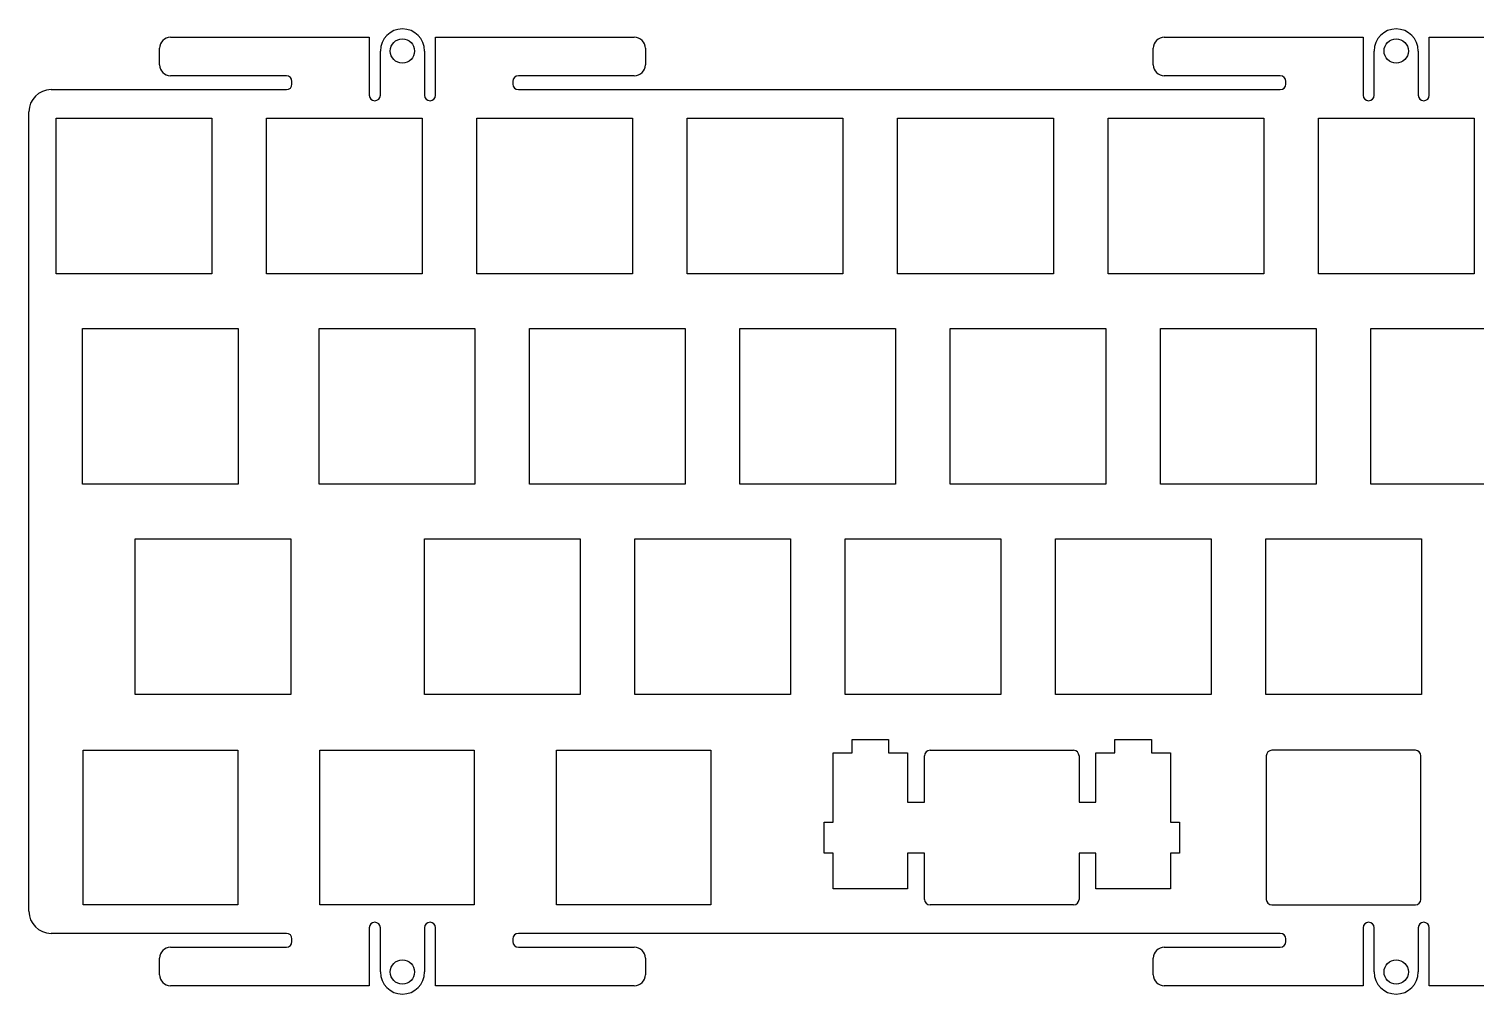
# Model space of a CAD drawing. Header units: millimetres. Extents: x -490 to -243, y -140 to -53.
# Drawn here: x -490.3 to -359.4, y -140 to -52.6 of the extents above; entities that cross this region are included whole.
import ezdxf

# ---------------------------------------------------------------- set-up
doc = ezdxf.new("R2010")
doc.units = ezdxf.units.MM
for name, color, linetype in [('Shape1141', 7, 'CONTINUOUS'), ('Shape1142', 7, 'CONTINUOUS'), ('Shape1143', 7, 'CONTINUOUS'), ('Shape1144', 7, 'CONTINUOUS'), ('Shape1145', 7, 'CONTINUOUS'), ('Shape1146', 7, 'CONTINUOUS'), ('Shape1147', 7, 'CONTINUOUS'), ('Shape1148', 7, 'CONTINUOUS'), ('Shape1149', 7, 'CONTINUOUS'), ('Shape1150', 7, 'CONTINUOUS'), ('Shape1151', 7, 'CONTINUOUS'), ('Shape1152', 7, 'CONTINUOUS'), ('Shape1153', 7, 'CONTINUOUS'), ('Shape1154', 7, 'CONTINUOUS'), ('Shape1155', 7, 'CONTINUOUS'), ('Shape1156', 7, 'CONTINUOUS'), ('Shape1157', 7, 'CONTINUOUS'), ('Shape1158', 7, 'CONTINUOUS'), ('Shape1159', 7, 'CONTINUOUS'), ('Shape1160', 7, 'CONTINUOUS'), ('Shape1161', 7, 'CONTINUOUS'), ('Shape1162', 7, 'CONTINUOUS'), ('Shape1163', 7, 'CONTINUOUS'), ('Shape1164', 7, 'CONTINUOUS'), ('Shape1165', 7, 'CONTINUOUS'), ('Shape1166', 7, 'CONTINUOUS'), ('Shape1167', 7, 'CONTINUOUS'), ('Shape1168', 7, 'CONTINUOUS'), ('Shape1169', 7, 'CONTINUOUS'), ('Shape1170', 7, 'CONTINUOUS'), ('Shape1171', 7, 'CONTINUOUS'), ('Shape1172', 7, 'CONTINUOUS'), ('Shape1173', 7, 'CONTINUOUS'), ('Shape1174', 7, 'CONTINUOUS'), ('Shape1175', 7, 'CONTINUOUS'), ('Shape1176', 7, 'CONTINUOUS'), ('Shape1177', 7, 'CONTINUOUS'), ('Shape1178', 7, 'CONTINUOUS'), ('Shape1179', 7, 'CONTINUOUS'), ('Shape1180', 7, 'CONTINUOUS'), ('Shape1181', 7, 'CONTINUOUS'), ('Shape1182', 7, 'CONTINUOUS'), ('Shape1183', 7, 'CONTINUOUS'), ('Shape1184', 7, 'CONTINUOUS'), ('Shape1185', 7, 'CONTINUOUS'), ('Shape1186', 7, 'CONTINUOUS'), ('Shape1187', 7, 'CONTINUOUS'), ('Shape1188', 7, 'CONTINUOUS'), ('Shape1189', 7, 'CONTINUOUS'), ('Shape1190', 7, 'CONTINUOUS'), ('Shape1191', 7, 'CONTINUOUS'), ('Shape1192', 7, 'CONTINUOUS'), ('Shape1193', 7, 'CONTINUOUS'), ('Shape1194', 7, 'CONTINUOUS'), ('Shape1195', 7, 'CONTINUOUS'), ('Shape1196', 7, 'CONTINUOUS'), ('Shape1197', 7, 'CONTINUOUS'), ('Shape1198', 7, 'CONTINUOUS'), ('Shape1199', 7, 'CONTINUOUS'), ('Shape1200', 7, 'CONTINUOUS'), ('Shape1201', 7, 'CONTINUOUS'), ('Shape1202', 7, 'CONTINUOUS'), ('Shape1203', 7, 'CONTINUOUS'), ('Shape1204', 7, 'CONTINUOUS'), ('Shape1205', 7, 'CONTINUOUS'), ('Shape1206', 7, 'CONTINUOUS'), ('Shape1207', 7, 'CONTINUOUS'), ('Shape1208', 7, 'CONTINUOUS'), ('Shape1209', 7, 'CONTINUOUS'), ('Shape1210', 7, 'CONTINUOUS'), ('Shape1211', 7, 'CONTINUOUS'), ('Shape1212', 7, 'CONTINUOUS'), ('Shape1213', 7, 'CONTINUOUS'), ('Shape1214', 7, 'CONTINUOUS'), ('Shape1215', 7, 'CONTINUOUS'), ('Shape1216', 7, 'CONTINUOUS'), ('Shape1217', 7, 'CONTINUOUS'), ('Shape1218', 7, 'CONTINUOUS'), ('Shape1219', 7, 'CONTINUOUS'), ('Shape1220', 7, 'CONTINUOUS'), ('Shape1221', 7, 'CONTINUOUS'), ('Shape1222', 7, 'CONTINUOUS'), ('Shape1223', 7, 'CONTINUOUS'), ('Shape1224', 7, 'CONTINUOUS'), ('Shape1225', 7, 'CONTINUOUS'), ('Shape1276', 7, 'CONTINUOUS'), ('Shape1277', 7, 'CONTINUOUS'), ('Shape1279', 7, 'CONTINUOUS'), ('Shape1280', 7, 'CONTINUOUS'), ('Shape2714', 7, 'CONTINUOUS'), ('Shape2715', 7, 'CONTINUOUS'), ('Shape2716', 7, 'CONTINUOUS'), ('Shape2717', 7, 'CONTINUOUS'), ('Shape2718', 7, 'CONTINUOUS'), ('Shape2719', 7, 'CONTINUOUS'), ('Shape2720', 7, 'CONTINUOUS'), ('Shape2721', 7, 'CONTINUOUS'), ('Shape2722', 7, 'CONTINUOUS'), ('Shape2723', 7, 'CONTINUOUS'), ('Shape2724', 7, 'CONTINUOUS'), ('Shape2725', 7, 'CONTINUOUS'), ('Shape2726', 7, 'CONTINUOUS'), ('Shape2727', 7, 'CONTINUOUS'), ('Shape2728', 7, 'CONTINUOUS'), ('Shape2729', 7, 'CONTINUOUS'), ('Shape2730', 7, 'CONTINUOUS'), ('Shape2731', 7, 'CONTINUOUS'), ('Shape2732', 7, 'CONTINUOUS'), ('Shape2733', 7, 'CONTINUOUS'), ('Shape2738', 7, 'CONTINUOUS'), ('Shape2739', 7, 'CONTINUOUS'), ('Shape2740', 7, 'CONTINUOUS'), ('Shape2741', 7, 'CONTINUOUS'), ('Shape2746', 7, 'CONTINUOUS'), ('Shape2747', 7, 'CONTINUOUS'), ('Shape2748', 7, 'CONTINUOUS'), ('Shape2749', 7, 'CONTINUOUS'), ('Shape2758', 7, 'CONTINUOUS'), ('Shape2759', 7, 'CONTINUOUS'), ('Shape2760', 7, 'CONTINUOUS'), ('Shape2761', 7, 'CONTINUOUS'), ('Shape2766', 7, 'CONTINUOUS'), ('Shape2767', 7, 'CONTINUOUS'), ('Shape2768', 7, 'CONTINUOUS'), ('Shape2769', 7, 'CONTINUOUS'), ('Shape2774', 7, 'CONTINUOUS'), ('Shape2775', 7, 'CONTINUOUS'), ('Shape2776', 7, 'CONTINUOUS'), ('Shape2777', 7, 'CONTINUOUS'), ('Shape2782', 7, 'CONTINUOUS'), ('Shape2783', 7, 'CONTINUOUS'), ('Shape2784', 7, 'CONTINUOUS'), ('Shape2785', 7, 'CONTINUOUS'), ('Shape2786', 7, 'CONTINUOUS'), ('Shape2788', 7, 'CONTINUOUS'), ('Shape2789', 7, 'CONTINUOUS'), ('Shape2790', 7, 'CONTINUOUS'), ('Shape2791', 7, 'CONTINUOUS'), ('Shape2792', 7, 'CONTINUOUS'), ('Shape2793', 7, 'CONTINUOUS'), ('Shape2794', 7, 'CONTINUOUS'), ('Shape2795', 7, 'CONTINUOUS'), ('Shape2796', 7, 'CONTINUOUS'), ('Shape2797', 7, 'CONTINUOUS'), ('Shape2798', 7, 'CONTINUOUS'), ('Shape2799', 7, 'CONTINUOUS'), ('Shape2800', 7, 'CONTINUOUS'), ('Shape2801', 7, 'CONTINUOUS'), ('Shape2802', 7, 'CONTINUOUS'), ('Shape2803', 7, 'CONTINUOUS'), ('Shape2804', 7, 'CONTINUOUS'), ('Shape2805', 7, 'CONTINUOUS'), ('Shape2810', 7, 'CONTINUOUS'), ('Shape2811', 7, 'CONTINUOUS'), ('Shape2812', 7, 'CONTINUOUS'), ('Shape2813', 7, 'CONTINUOUS'), ('Shape2826', 7, 'CONTINUOUS'), ('Shape2827', 7, 'CONTINUOUS'), ('Shape2828', 7, 'CONTINUOUS'), ('Shape2829', 7, 'CONTINUOUS'), ('Shape2830', 7, 'CONTINUOUS'), ('Shape2831', 7, 'CONTINUOUS'), ('Shape2832', 7, 'CONTINUOUS'), ('Shape2833', 7, 'CONTINUOUS'), ('Shape2838', 7, 'CONTINUOUS'), ('Shape2839', 7, 'CONTINUOUS'), ('Shape2840', 7, 'CONTINUOUS'), ('Shape2841', 7, 'CONTINUOUS'), ('Shape2862', 7, 'CONTINUOUS'), ('Shape2863', 7, 'CONTINUOUS'), ('Shape2864', 7, 'CONTINUOUS'), ('Shape2865', 7, 'CONTINUOUS'), ('Shape2866', 7, 'CONTINUOUS'), ('Shape2867', 7, 'CONTINUOUS'), ('Shape2868', 7, 'CONTINUOUS'), ('Shape2869', 7, 'CONTINUOUS'), ('Shape2870', 7, 'CONTINUOUS'), ('Shape2871', 7, 'CONTINUOUS'), ('Shape2872', 7, 'CONTINUOUS'), ('Shape2873', 7, 'CONTINUOUS'), ('Shape3386', 7, 'CONTINUOUS'), ('Shape3387', 7, 'CONTINUOUS'), ('Shape3388', 7, 'CONTINUOUS'), ('Shape3389', 7, 'CONTINUOUS'), ('Shape3390', 7, 'CONTINUOUS'), ('Shape3391', 7, 'CONTINUOUS'), ('Shape3392', 7, 'CONTINUOUS'), ('Shape3393', 7, 'CONTINUOUS'), ('Shape3394', 7, 'CONTINUOUS'), ('Shape3395', 7, 'CONTINUOUS'), ('Shape3396', 7, 'CONTINUOUS'), ('Shape3397', 7, 'CONTINUOUS'), ('Shape3398', 7, 'CONTINUOUS'), ('Shape3399', 7, 'CONTINUOUS'), ('Shape3400', 7, 'CONTINUOUS'), ('Shape3401', 7, 'CONTINUOUS'), ('Shape3402', 7, 'CONTINUOUS'), ('Shape3403', 7, 'CONTINUOUS'), ('Shape3404', 7, 'CONTINUOUS'), ('Shape3405', 7, 'CONTINUOUS'), ('Shape3406', 7, 'CONTINUOUS'), ('Shape3407', 7, 'CONTINUOUS'), ('Shape3408', 7, 'CONTINUOUS'), ('Shape3409', 7, 'CONTINUOUS'), ('Shape3410', 7, 'CONTINUOUS'), ('Shape3411', 7, 'CONTINUOUS'), ('Shape3412', 7, 'CONTINUOUS'), ('Shape3413', 7, 'CONTINUOUS'), ('Shape3414', 7, 'CONTINUOUS'), ('Shape3415', 7, 'CONTINUOUS'), ('Shape3416', 7, 'CONTINUOUS'), ('Shape3417', 7, 'CONTINUOUS'), ('Shape3418', 7, 'CONTINUOUS'), ('Shape3419', 7, 'CONTINUOUS'), ('Shape3420', 7, 'CONTINUOUS'), ('Shape3421', 7, 'CONTINUOUS'), ('Shape3422', 7, 'CONTINUOUS'), ('Shape3423', 7, 'CONTINUOUS'), ('Shape3424', 7, 'CONTINUOUS'), ('Shape3425', 7, 'CONTINUOUS'), ('Shape3466', 7, 'CONTINUOUS'), ('Shape3467', 7, 'CONTINUOUS'), ('Shape3468', 7, 'CONTINUOUS'), ('Shape3469', 7, 'CONTINUOUS'), ('Shape3470', 7, 'CONTINUOUS'), ('Shape3471', 7, 'CONTINUOUS'), ('Shape3472', 7, 'CONTINUOUS'), ('Shape3473', 7, 'CONTINUOUS')]:
    doc.layers.add(name, color=color, linetype=linetype)

msp = doc.modelspace()

# ---------------------------------------------------------------- linework, layer by layer
at = {"layer": 'Shape1141'}
msp.add_line((-345.507, -139.295), (-363.507, -139.295), dxfattribs=at)
at = {"layer": 'Shape1142'}
msp.add_line((-363.507, -139.295), (-363.507, -134.045), dxfattribs=at)
at = {"layer": 'Shape1143'}
msp.add_arc((-364.007, -134.045), 0.5, 0, 180, dxfattribs=at)
at = {"layer": 'Shape1144'}
msp.add_line((-364.507, -134.045), (-364.507, -138.045), dxfattribs=at)
at = {"layer": 'Shape1145'}
msp.add_arc((-366.507, -138.045), 2, 180, 0, dxfattribs=at)
at = {"layer": 'Shape1146'}
msp.add_line((-368.507, -138.045), (-368.507, -134.045), dxfattribs=at)
at = {"layer": 'Shape1147'}
msp.add_arc((-369.007, -134.045), 0.5, 0, 180, dxfattribs=at)
at = {"layer": 'Shape1148'}
msp.add_line((-369.507, -134.045), (-369.507, -139.295), dxfattribs=at)
at = {"layer": 'Shape1149'}
msp.add_line((-369.507, -139.295), (-387.507, -139.295), dxfattribs=at)
at = {"layer": 'Shape1150'}
msp.add_arc((-387.507, -138.295), 1, 180, -90, dxfattribs=at)
at = {"layer": 'Shape1151'}
msp.add_line((-388.507, -138.295), (-388.507, -136.795), dxfattribs=at)
at = {"layer": 'Shape1152'}
msp.add_arc((-387.507, -136.795), 1, 90, 180, dxfattribs=at)
at = {"layer": 'Shape1153'}
msp.add_line((-387.507, -135.795), (-377.007, -135.795), dxfattribs=at)
at = {"layer": 'Shape1154'}
msp.add_arc((-377.007, -135.295), 0.5, -90, 0, dxfattribs=at)
at = {"layer": 'Shape1155'}
msp.add_line((-376.507, -135.295), (-376.507, -135.046), dxfattribs=at)
at = {"layer": 'Shape1156'}
msp.add_arc((-377.007, -135.046), 0.5, 0, 90, dxfattribs=at)
at = {"layer": 'Shape1157'}
msp.add_line((-377.007, -134.546), (-446.007, -134.546), dxfattribs=at)
at = {"layer": 'Shape1158'}
msp.add_arc((-446.007, -135.046), 0.5, 90, 180, dxfattribs=at)
at = {"layer": 'Shape1159'}
msp.add_line((-446.507, -135.046), (-446.507, -135.295), dxfattribs=at)
at = {"layer": 'Shape1160'}
msp.add_arc((-446.007, -135.295), 0.5, 180, -90, dxfattribs=at)
at = {"layer": 'Shape1161'}
msp.add_line((-446.007, -135.795), (-435.507, -135.795), dxfattribs=at)
at = {"layer": 'Shape1162'}
msp.add_arc((-435.507, -136.795), 1, 0, 90, dxfattribs=at)
at = {"layer": 'Shape1163'}
msp.add_line((-434.507, -136.795), (-434.507, -138.295), dxfattribs=at)
at = {"layer": 'Shape1164'}
msp.add_arc((-435.507, -138.295), 1, -90, 0, dxfattribs=at)
at = {"layer": 'Shape1165'}
msp.add_line((-435.507, -139.295), (-453.507, -139.295), dxfattribs=at)
at = {"layer": 'Shape1166'}
msp.add_line((-453.507, -139.295), (-453.507, -134.045), dxfattribs=at)
at = {"layer": 'Shape1167'}
msp.add_arc((-454.007, -134.045), 0.5, 0, 180, dxfattribs=at)
at = {"layer": 'Shape1168'}
msp.add_line((-454.507, -134.045), (-454.507, -138.045), dxfattribs=at)
at = {"layer": 'Shape1169'}
msp.add_arc((-456.507, -138.045), 2, 180, 0, dxfattribs=at)
at = {"layer": 'Shape1170'}
msp.add_line((-458.507, -138.045), (-458.507, -134.045), dxfattribs=at)
at = {"layer": 'Shape1171'}
msp.add_arc((-459.007, -134.045), 0.5, 0, 180, dxfattribs=at)
at = {"layer": 'Shape1172'}
msp.add_line((-459.507, -134.045), (-459.507, -139.295), dxfattribs=at)
at = {"layer": 'Shape1173'}
msp.add_line((-459.507, -139.295), (-477.507, -139.295), dxfattribs=at)
at = {"layer": 'Shape1174'}
msp.add_arc((-477.507, -138.295), 1, 180, -90, dxfattribs=at)
at = {"layer": 'Shape1175'}
msp.add_line((-478.507, -138.295), (-478.507, -136.795), dxfattribs=at)
at = {"layer": 'Shape1176'}
msp.add_arc((-477.507, -136.795), 1, 90, 180, dxfattribs=at)
at = {"layer": 'Shape1177'}
msp.add_line((-477.507, -135.795), (-467.007, -135.795), dxfattribs=at)
at = {"layer": 'Shape1178'}
msp.add_arc((-467.007, -135.295), 0.5, -90, 0, dxfattribs=at)
at = {"layer": 'Shape1179'}
msp.add_line((-466.507, -135.295), (-466.507, -135.046), dxfattribs=at)
at = {"layer": 'Shape1180'}
msp.add_arc((-467.007, -135.046), 0.5, 0, 90, dxfattribs=at)
at = {"layer": 'Shape1181'}
msp.add_line((-467.007, -134.546), (-488.332, -134.546), dxfattribs=at)
at = {"layer": 'Shape1182'}
msp.add_arc((-488.332, -132.546), 2, 180, -90, dxfattribs=at)
at = {"layer": 'Shape1183'}
msp.add_line((-490.332, -132.546), (-490.332, -60.1455), dxfattribs=at)
at = {"layer": 'Shape1184'}
msp.add_arc((-488.332, -60.1455), 2, 90, 180, dxfattribs=at)
at = {"layer": 'Shape1185'}
msp.add_line((-488.332, -58.1455), (-467.007, -58.1455), dxfattribs=at)
at = {"layer": 'Shape1186'}
msp.add_arc((-467.007, -57.6455), 0.5, -90, 0, dxfattribs=at)
at = {"layer": 'Shape1187'}
msp.add_line((-466.507, -57.6455), (-466.507, -57.3964), dxfattribs=at)
at = {"layer": 'Shape1188'}
msp.add_arc((-467.007, -57.3964), 0.5, 0, 90, dxfattribs=at)
at = {"layer": 'Shape1189'}
msp.add_line((-467.007, -56.8964), (-477.507, -56.8964), dxfattribs=at)
at = {"layer": 'Shape1190'}
msp.add_arc((-477.507, -55.8964), 1, 180, -90, dxfattribs=at)
at = {"layer": 'Shape1191'}
msp.add_line((-478.507, -55.8964), (-478.507, -54.3964), dxfattribs=at)
at = {"layer": 'Shape1192'}
msp.add_arc((-477.507, -54.3964), 1, 90, 180, dxfattribs=at)
at = {"layer": 'Shape1193'}
msp.add_line((-477.507, -53.3964), (-459.507, -53.3964), dxfattribs=at)
at = {"layer": 'Shape1194'}
msp.add_line((-459.507, -53.3964), (-459.507, -58.6464), dxfattribs=at)
at = {"layer": 'Shape1195'}
msp.add_arc((-459.007, -58.6464), 0.5, 180, 0, dxfattribs=at)
at = {"layer": 'Shape1196'}
msp.add_line((-458.507, -58.6464), (-458.507, -54.6464), dxfattribs=at)
at = {"layer": 'Shape1197'}
msp.add_arc((-456.507, -54.6464), 2, 0, 180, dxfattribs=at)
at = {"layer": 'Shape1198'}
msp.add_line((-454.507, -54.6464), (-454.507, -58.6464), dxfattribs=at)
at = {"layer": 'Shape1199'}
msp.add_arc((-454.007, -58.6464), 0.5, 180, 0, dxfattribs=at)
at = {"layer": 'Shape1200'}
msp.add_line((-453.507, -58.6464), (-453.507, -53.3964), dxfattribs=at)
at = {"layer": 'Shape1201'}
msp.add_line((-453.507, -53.3964), (-435.507, -53.3964), dxfattribs=at)
at = {"layer": 'Shape1202'}
msp.add_arc((-435.507, -54.3964), 1, 0, 90, dxfattribs=at)
at = {"layer": 'Shape1203'}
msp.add_line((-434.507, -54.3964), (-434.507, -55.8964), dxfattribs=at)
at = {"layer": 'Shape1204'}
msp.add_arc((-435.507, -55.8964), 1, -90, 0, dxfattribs=at)
at = {"layer": 'Shape1205'}
msp.add_line((-435.507, -56.8964), (-446.007, -56.8964), dxfattribs=at)
at = {"layer": 'Shape1206'}
msp.add_arc((-446.007, -57.3964), 0.5, 90, 180, dxfattribs=at)
at = {"layer": 'Shape1207'}
msp.add_line((-446.507, -57.3964), (-446.507, -57.6455), dxfattribs=at)
at = {"layer": 'Shape1208'}
msp.add_arc((-446.007, -57.6455), 0.5, 180, -90, dxfattribs=at)
at = {"layer": 'Shape1209'}
msp.add_line((-446.007, -58.1455), (-377.007, -58.1455), dxfattribs=at)
at = {"layer": 'Shape1210'}
msp.add_arc((-377.007, -57.6455), 0.5, -90, 0, dxfattribs=at)
at = {"layer": 'Shape1211'}
msp.add_line((-376.507, -57.6455), (-376.507, -57.3964), dxfattribs=at)
at = {"layer": 'Shape1212'}
msp.add_arc((-377.007, -57.3964), 0.5, 0, 90, dxfattribs=at)
at = {"layer": 'Shape1213'}
msp.add_line((-377.007, -56.8964), (-387.507, -56.8964), dxfattribs=at)
at = {"layer": 'Shape1214'}
msp.add_arc((-387.507, -55.8964), 1, 180, -90, dxfattribs=at)
at = {"layer": 'Shape1215'}
msp.add_line((-388.507, -55.8964), (-388.507, -54.3964), dxfattribs=at)
at = {"layer": 'Shape1216'}
msp.add_arc((-387.507, -54.3964), 1, 90, 180, dxfattribs=at)
at = {"layer": 'Shape1217'}
msp.add_line((-387.507, -53.3964), (-369.507, -53.3964), dxfattribs=at)
at = {"layer": 'Shape1218'}
msp.add_line((-369.507, -53.3964), (-369.507, -58.6464), dxfattribs=at)
at = {"layer": 'Shape1219'}
msp.add_arc((-369.007, -58.6464), 0.5, 180, 0, dxfattribs=at)
at = {"layer": 'Shape1220'}
msp.add_line((-368.507, -58.6464), (-368.507, -54.6464), dxfattribs=at)
at = {"layer": 'Shape1221'}
msp.add_arc((-366.507, -54.6464), 2, 0, 180, dxfattribs=at)
at = {"layer": 'Shape1222'}
msp.add_line((-364.507, -54.6464), (-364.507, -58.6464), dxfattribs=at)
at = {"layer": 'Shape1223'}
msp.add_arc((-364.007, -58.6464), 0.5, 180, 0, dxfattribs=at)
at = {"layer": 'Shape1224'}
msp.add_line((-363.507, -58.6464), (-363.507, -53.3964), dxfattribs=at)
at = {"layer": 'Shape1225'}
msp.add_line((-363.507, -53.3964), (-345.507, -53.3964), dxfattribs=at)
at = {"layer": 'Shape1276'}
msp.add_circle((-456.507, -54.6464), 1.1, dxfattribs=at)
at = {"layer": 'Shape1277'}
msp.add_circle((-366.507, -54.6464), 1.1, dxfattribs=at)
at = {"layer": 'Shape1279'}
msp.add_circle((-456.507, -138.045), 1.1, dxfattribs=at)
at = {"layer": 'Shape1280'}
msp.add_circle((-366.507, -138.045), 1.1, dxfattribs=at)
at = {"layer": 'Shape2714'}
msp.add_line((-428.564, -117.971), (-428.564, -131.971), dxfattribs=at)
at = {"layer": 'Shape2715'}
msp.add_line((-428.564, -131.971), (-442.564, -131.971), dxfattribs=at)
at = {"layer": 'Shape2716'}
msp.add_line((-442.564, -131.971), (-442.564, -117.971), dxfattribs=at)
at = {"layer": 'Shape2717'}
msp.add_line((-442.564, -117.971), (-428.564, -117.971), dxfattribs=at)
at = {"layer": 'Shape2718'}
msp.add_line((-449.996, -117.971), (-449.996, -131.971), dxfattribs=at)
at = {"layer": 'Shape2719'}
msp.add_line((-449.996, -131.971), (-463.996, -131.971), dxfattribs=at)
at = {"layer": 'Shape2720'}
msp.add_line((-463.996, -131.971), (-463.996, -117.971), dxfattribs=at)
at = {"layer": 'Shape2721'}
msp.add_line((-463.996, -117.971), (-449.996, -117.971), dxfattribs=at)
at = {"layer": 'Shape2722'}
msp.add_line((-471.427, -117.971), (-471.427, -131.971), dxfattribs=at)
at = {"layer": 'Shape2723'}
msp.add_line((-471.427, -131.971), (-485.427, -131.971), dxfattribs=at)
at = {"layer": 'Shape2724'}
msp.add_line((-485.427, -131.971), (-485.427, -117.971), dxfattribs=at)
at = {"layer": 'Shape2725'}
msp.add_line((-485.427, -117.971), (-471.427, -117.971), dxfattribs=at)
at = {"layer": 'Shape2726'}
msp.add_line((-471.376, -79.7705), (-471.376, -93.8705), dxfattribs=at)
at = {"layer": 'Shape2727'}
msp.add_line((-471.376, -93.8705), (-485.476, -93.8705), dxfattribs=at)
at = {"layer": 'Shape2728'}
msp.add_line((-485.476, -93.8705), (-485.476, -79.7705), dxfattribs=at)
at = {"layer": 'Shape2729'}
msp.add_line((-485.476, -79.7705), (-471.376, -79.7705), dxfattribs=at)
at = {"layer": 'Shape2730'}
msp.add_line((-473.757, -60.7205), (-473.757, -74.8205), dxfattribs=at)
at = {"layer": 'Shape2731'}
msp.add_line((-473.757, -74.8205), (-487.857, -74.8205), dxfattribs=at)
at = {"layer": 'Shape2732'}
msp.add_line((-487.857, -74.8205), (-487.857, -60.7205), dxfattribs=at)
at = {"layer": 'Shape2733'}
msp.add_line((-487.857, -60.7205), (-473.757, -60.7205), dxfattribs=at)
at = {"layer": 'Shape2738'}
msp.add_line((-440.419, -98.8205), (-440.419, -112.921), dxfattribs=at)
at = {"layer": 'Shape2739'}
msp.add_line((-440.419, -112.921), (-454.519, -112.921), dxfattribs=at)
at = {"layer": 'Shape2740'}
msp.add_line((-454.519, -112.921), (-454.519, -98.8205), dxfattribs=at)
at = {"layer": 'Shape2741'}
msp.add_line((-454.519, -98.8205), (-440.419, -98.8205), dxfattribs=at)
at = {"layer": 'Shape2746'}
msp.add_line((-416.419, -112.921), (-416.419, -98.8205), dxfattribs=at)
at = {"layer": 'Shape2747'}
msp.add_line((-416.419, -98.8205), (-402.32, -98.8205), dxfattribs=at)
at = {"layer": 'Shape2748'}
msp.add_line((-402.32, -98.8205), (-402.32, -112.921), dxfattribs=at)
at = {"layer": 'Shape2749'}
msp.add_line((-402.32, -112.921), (-416.419, -112.921), dxfattribs=at)
at = {"layer": 'Shape2758'}
msp.add_line((-383.27, -98.8205), (-383.27, -112.921), dxfattribs=at)
at = {"layer": 'Shape2759'}
msp.add_line((-383.27, -112.921), (-397.37, -112.921), dxfattribs=at)
at = {"layer": 'Shape2760'}
msp.add_line((-397.37, -112.921), (-397.37, -98.8205), dxfattribs=at)
at = {"layer": 'Shape2761'}
msp.add_line((-397.37, -98.8205), (-383.27, -98.8205), dxfattribs=at)
at = {"layer": 'Shape2766'}
msp.add_line((-378.32, -112.921), (-378.32, -98.8205), dxfattribs=at)
at = {"layer": 'Shape2767'}
msp.add_line((-378.32, -98.8205), (-364.219, -98.8205), dxfattribs=at)
at = {"layer": 'Shape2768'}
msp.add_line((-364.219, -98.8205), (-364.219, -112.921), dxfattribs=at)
at = {"layer": 'Shape2769'}
msp.add_line((-364.219, -112.921), (-378.32, -112.921), dxfattribs=at)
at = {"layer": 'Shape2774'}
msp.add_line((-387.845, -79.7705), (-373.745, -79.7705), dxfattribs=at)
at = {"layer": 'Shape2775'}
msp.add_line((-373.745, -79.7705), (-373.745, -93.8705), dxfattribs=at)
at = {"layer": 'Shape2776'}
msp.add_line((-373.745, -93.8705), (-387.845, -93.8705), dxfattribs=at)
at = {"layer": 'Shape2777'}
msp.add_line((-387.845, -93.8705), (-387.845, -79.7705), dxfattribs=at)
at = {"layer": 'Shape2782'}
msp.add_line((-430.894, -93.8705), (-444.994, -93.8705), dxfattribs=at)
at = {"layer": 'Shape2783'}
msp.add_line((-444.994, -93.8705), (-444.994, -79.7705), dxfattribs=at)
at = {"layer": 'Shape2784'}
msp.add_line((-444.994, -79.7705), (-430.894, -79.7705), dxfattribs=at)
at = {"layer": 'Shape2785'}
msp.add_line((-430.894, -79.7705), (-430.894, -93.8705), dxfattribs=at)
at = {"layer": 'Shape2786'}
msp.add_line((-368.795, -79.7705), (-354.695, -79.7705), dxfattribs=at)
at = {"layer": 'Shape2788'}
msp.add_line((-354.695, -93.8705), (-368.795, -93.8705), dxfattribs=at)
at = {"layer": 'Shape2789'}
msp.add_line((-368.795, -93.8705), (-368.795, -79.7705), dxfattribs=at)
at = {"layer": 'Shape2790'}
msp.add_line((-411.657, -60.7205), (-397.557, -60.7205), dxfattribs=at)
at = {"layer": 'Shape2791'}
msp.add_line((-397.557, -60.7205), (-397.557, -74.8205), dxfattribs=at)
at = {"layer": 'Shape2792'}
msp.add_line((-397.557, -74.8205), (-411.657, -74.8205), dxfattribs=at)
at = {"layer": 'Shape2793'}
msp.add_line((-411.657, -74.8205), (-411.657, -60.7205), dxfattribs=at)
at = {"layer": 'Shape2794'}
msp.add_line((-449.757, -60.7205), (-435.657, -60.7205), dxfattribs=at)
at = {"layer": 'Shape2795'}
msp.add_line((-435.657, -60.7205), (-435.657, -74.8205), dxfattribs=at)
at = {"layer": 'Shape2796'}
msp.add_line((-435.657, -74.8205), (-449.757, -74.8205), dxfattribs=at)
at = {"layer": 'Shape2797'}
msp.add_line((-449.757, -74.8205), (-449.757, -60.7205), dxfattribs=at)
at = {"layer": 'Shape2798'}
msp.add_line((-378.507, -60.7205), (-378.507, -74.8205), dxfattribs=at)
at = {"layer": 'Shape2799'}
msp.add_line((-378.507, -74.8205), (-392.607, -74.8205), dxfattribs=at)
at = {"layer": 'Shape2800'}
msp.add_line((-392.607, -74.8205), (-392.607, -60.7205), dxfattribs=at)
at = {"layer": 'Shape2801'}
msp.add_line((-392.607, -60.7205), (-378.507, -60.7205), dxfattribs=at)
at = {"layer": 'Shape2802'}
msp.add_line((-421.369, -112.921), (-435.469, -112.921), dxfattribs=at)
at = {"layer": 'Shape2803'}
msp.add_line((-435.469, -112.921), (-435.469, -98.8205), dxfattribs=at)
at = {"layer": 'Shape2804'}
msp.add_line((-435.469, -98.8205), (-421.369, -98.8205), dxfattribs=at)
at = {"layer": 'Shape2805'}
msp.add_line((-421.369, -98.8205), (-421.369, -112.921), dxfattribs=at)
at = {"layer": 'Shape2810'}
msp.add_line((-411.844, -79.7705), (-411.844, -93.8705), dxfattribs=at)
at = {"layer": 'Shape2811'}
msp.add_line((-411.844, -93.8705), (-425.944, -93.8705), dxfattribs=at)
at = {"layer": 'Shape2812'}
msp.add_line((-425.944, -93.8705), (-425.944, -79.7705), dxfattribs=at)
at = {"layer": 'Shape2813'}
msp.add_line((-425.944, -79.7705), (-411.844, -79.7705), dxfattribs=at)
at = {"layer": 'Shape2826'}
msp.add_line((-392.795, -79.7705), (-392.795, -93.8705), dxfattribs=at)
at = {"layer": 'Shape2827'}
msp.add_line((-392.795, -93.8705), (-406.895, -93.8705), dxfattribs=at)
at = {"layer": 'Shape2828'}
msp.add_line((-406.895, -93.8705), (-406.895, -79.7705), dxfattribs=at)
at = {"layer": 'Shape2829'}
msp.add_line((-406.895, -79.7705), (-392.795, -79.7705), dxfattribs=at)
at = {"layer": 'Shape2830'}
msp.add_line((-416.607, -74.8205), (-430.707, -74.8205), dxfattribs=at)
at = {"layer": 'Shape2831'}
msp.add_line((-430.707, -74.8205), (-430.707, -60.7205), dxfattribs=at)
at = {"layer": 'Shape2832'}
msp.add_line((-430.707, -60.7205), (-416.607, -60.7205), dxfattribs=at)
at = {"layer": 'Shape2833'}
msp.add_line((-416.607, -60.7205), (-416.607, -74.8205), dxfattribs=at)
at = {"layer": 'Shape2838'}
msp.add_line((-449.944, -93.8705), (-464.044, -93.8705), dxfattribs=at)
at = {"layer": 'Shape2839'}
msp.add_line((-464.044, -93.8705), (-464.044, -79.7705), dxfattribs=at)
at = {"layer": 'Shape2840'}
msp.add_line((-464.044, -79.7705), (-449.944, -79.7705), dxfattribs=at)
at = {"layer": 'Shape2841'}
msp.add_line((-449.944, -79.7705), (-449.944, -93.8705), dxfattribs=at)
at = {"layer": 'Shape2862'}
msp.add_line((-373.557, -60.7205), (-359.457, -60.7205), dxfattribs=at)
at = {"layer": 'Shape2863'}
msp.add_line((-359.457, -60.7205), (-359.457, -74.8205), dxfattribs=at)
at = {"layer": 'Shape2864'}
msp.add_line((-359.457, -74.8205), (-373.557, -74.8205), dxfattribs=at)
at = {"layer": 'Shape2865'}
msp.add_line((-373.557, -74.8205), (-373.557, -60.7205), dxfattribs=at)
at = {"layer": 'Shape2866'}
msp.add_line((-466.613, -112.921), (-480.713, -112.921), dxfattribs=at)
at = {"layer": 'Shape2867'}
msp.add_line((-480.713, -112.921), (-480.713, -98.8205), dxfattribs=at)
at = {"layer": 'Shape2868'}
msp.add_line((-480.713, -98.8205), (-466.613, -98.8205), dxfattribs=at)
at = {"layer": 'Shape2869'}
msp.add_line((-466.613, -98.8205), (-466.613, -112.921), dxfattribs=at)
at = {"layer": 'Shape2870'}
msp.add_line((-454.707, -74.8205), (-468.807, -74.8205), dxfattribs=at)
at = {"layer": 'Shape2871'}
msp.add_line((-468.807, -74.8205), (-468.807, -60.7205), dxfattribs=at)
at = {"layer": 'Shape2872'}
msp.add_line((-468.807, -60.7205), (-454.707, -60.7205), dxfattribs=at)
at = {"layer": 'Shape2873'}
msp.add_line((-454.707, -60.7205), (-454.707, -74.8205), dxfattribs=at)
at = {"layer": 'Shape3386'}
msp.add_line((-409.227, -131.47), (-409.227, -127.271), dxfattribs=at)
at = {"layer": 'Shape3387'}
msp.add_arc((-408.727, -131.47), 0.5, 180, -90, dxfattribs=at)
at = {"layer": 'Shape3388'}
msp.add_line((-409.227, -127.271), (-410.752, -127.271), dxfattribs=at)
at = {"layer": 'Shape3389'}
msp.add_line((-410.752, -127.271), (-410.752, -130.5), dxfattribs=at)
at = {"layer": 'Shape3390'}
msp.add_line((-410.752, -130.5), (-417.502, -130.5), dxfattribs=at)
at = {"layer": 'Shape3391'}
msp.add_line((-417.502, -130.5), (-417.502, -127.271), dxfattribs=at)
at = {"layer": 'Shape3392'}
msp.add_line((-417.502, -127.271), (-418.327, -127.271), dxfattribs=at)
at = {"layer": 'Shape3393'}
msp.add_line((-418.327, -127.271), (-418.327, -124.471), dxfattribs=at)
at = {"layer": 'Shape3394'}
msp.add_line((-418.327, -124.471), (-417.502, -124.471), dxfattribs=at)
at = {"layer": 'Shape3395'}
msp.add_line((-417.502, -124.471), (-417.502, -118.201), dxfattribs=at)
at = {"layer": 'Shape3396'}
msp.add_line((-417.502, -118.201), (-415.777, -118.201), dxfattribs=at)
at = {"layer": 'Shape3397'}
msp.add_line((-415.777, -118.201), (-415.777, -117.001), dxfattribs=at)
at = {"layer": 'Shape3398'}
msp.add_line((-415.777, -117.001), (-412.478, -117.001), dxfattribs=at)
at = {"layer": 'Shape3399'}
msp.add_line((-412.478, -117.001), (-412.478, -118.201), dxfattribs=at)
at = {"layer": 'Shape3400'}
msp.add_line((-412.478, -118.201), (-410.752, -118.201), dxfattribs=at)
at = {"layer": 'Shape3401'}
msp.add_line((-410.752, -118.201), (-410.752, -122.67), dxfattribs=at)
at = {"layer": 'Shape3402'}
msp.add_line((-410.752, -122.67), (-409.227, -122.67), dxfattribs=at)
at = {"layer": 'Shape3403'}
msp.add_line((-409.227, -122.67), (-409.227, -118.471), dxfattribs=at)
at = {"layer": 'Shape3404'}
msp.add_line((-408.727, -117.971), (-395.727, -117.971), dxfattribs=at)
at = {"layer": 'Shape3405'}
msp.add_arc((-408.727, -118.471), 0.5, 90, 180, dxfattribs=at)
at = {"layer": 'Shape3406'}
msp.add_line((-395.227, -118.471), (-395.227, -122.67), dxfattribs=at)
at = {"layer": 'Shape3407'}
msp.add_arc((-395.727, -118.471), 0.5, 0, 90, dxfattribs=at)
at = {"layer": 'Shape3408'}
msp.add_line((-395.227, -122.67), (-393.702, -122.67), dxfattribs=at)
at = {"layer": 'Shape3409'}
msp.add_line((-393.702, -122.67), (-393.702, -118.201), dxfattribs=at)
at = {"layer": 'Shape3410'}
msp.add_line((-393.702, -118.201), (-391.978, -118.201), dxfattribs=at)
at = {"layer": 'Shape3411'}
msp.add_line((-391.978, -118.201), (-391.978, -117.001), dxfattribs=at)
at = {"layer": 'Shape3412'}
msp.add_line((-391.978, -117.001), (-388.677, -117.001), dxfattribs=at)
at = {"layer": 'Shape3413'}
msp.add_line((-388.677, -117.001), (-388.677, -118.201), dxfattribs=at)
at = {"layer": 'Shape3414'}
msp.add_line((-388.677, -118.201), (-386.952, -118.201), dxfattribs=at)
at = {"layer": 'Shape3415'}
msp.add_line((-386.952, -118.201), (-386.952, -124.471), dxfattribs=at)
at = {"layer": 'Shape3416'}
msp.add_line((-386.952, -124.471), (-386.127, -124.471), dxfattribs=at)
at = {"layer": 'Shape3417'}
msp.add_line((-386.127, -124.471), (-386.127, -127.271), dxfattribs=at)
at = {"layer": 'Shape3418'}
msp.add_line((-386.127, -127.271), (-386.952, -127.271), dxfattribs=at)
at = {"layer": 'Shape3419'}
msp.add_line((-386.952, -127.271), (-386.952, -130.5), dxfattribs=at)
at = {"layer": 'Shape3420'}
msp.add_line((-386.952, -130.5), (-393.702, -130.5), dxfattribs=at)
at = {"layer": 'Shape3421'}
msp.add_line((-393.702, -130.5), (-393.702, -127.271), dxfattribs=at)
at = {"layer": 'Shape3422'}
msp.add_line((-393.702, -127.271), (-395.227, -127.271), dxfattribs=at)
at = {"layer": 'Shape3423'}
msp.add_line((-395.227, -127.271), (-395.227, -131.47), dxfattribs=at)
at = {"layer": 'Shape3424'}
msp.add_arc((-395.727, -131.47), 0.5, -90, 0, dxfattribs=at)
at = {"layer": 'Shape3425'}
msp.add_line((-395.727, -131.97), (-408.727, -131.97), dxfattribs=at)
at = {"layer": 'Shape3466'}
msp.add_line((-377.771, -131.97), (-364.771, -131.97), dxfattribs=at)
at = {"layer": 'Shape3467'}
msp.add_arc((-364.771, -131.47), 0.5, -90, 0, dxfattribs=at)
at = {"layer": 'Shape3468'}
msp.add_line((-364.271, -131.47), (-364.271, -118.471), dxfattribs=at)
at = {"layer": 'Shape3469'}
msp.add_line((-364.771, -117.971), (-377.771, -117.971), dxfattribs=at)
at = {"layer": 'Shape3470'}
msp.add_arc((-364.771, -118.471), 0.5, 0, 90, dxfattribs=at)
at = {"layer": 'Shape3471'}
msp.add_line((-378.271, -118.471), (-378.271, -131.47), dxfattribs=at)
at = {"layer": 'Shape3472'}
msp.add_arc((-377.771, -118.471), 0.5, 90, 180, dxfattribs=at)
at = {"layer": 'Shape3473'}
msp.add_arc((-377.771, -131.47), 0.5, 180, -90, dxfattribs=at)

doc.saveas('drawing.dxf')
